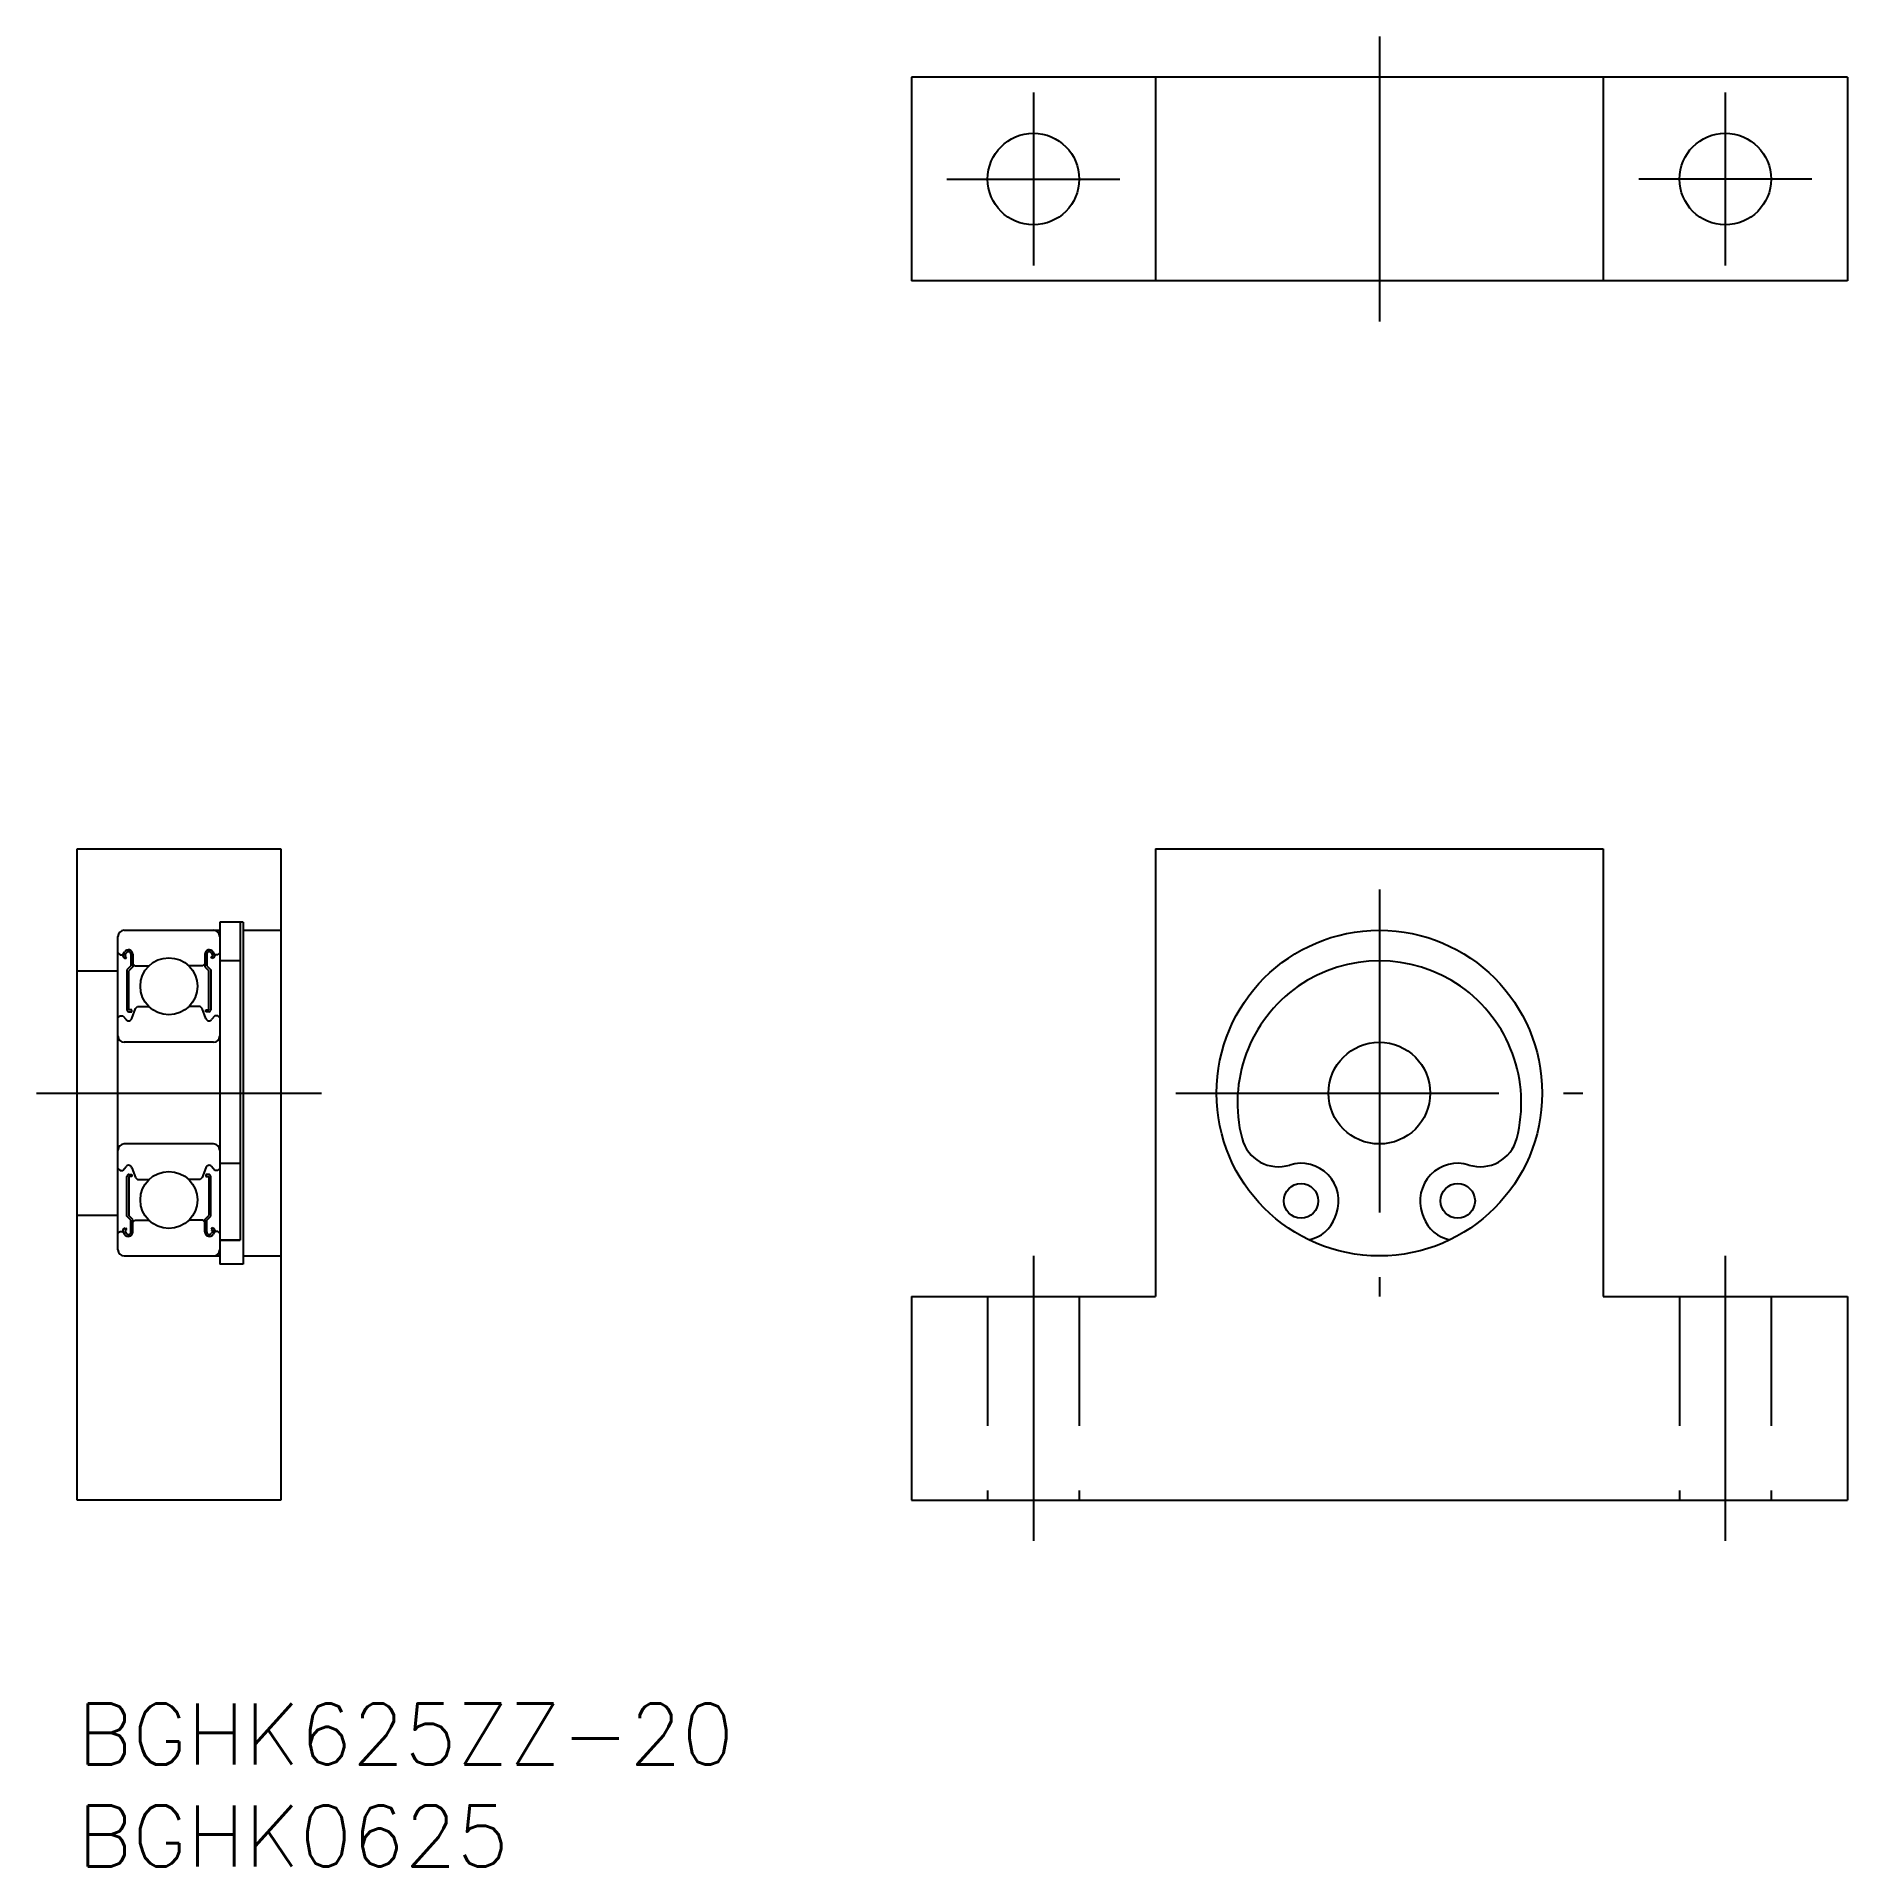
# Model space of a CAD drawing. Extents: x -2 to 87, y -8 to 81.9.
import ezdxf

# ---------------------------------------------------------------- set-up
doc = ezdxf.new("R2010")
doc.units = 0
doc.header["$LTSCALE"] = 0.5
doc.linetypes.add('CENTER', pattern=[50.8, 31.75, -6.35, 6.35, -6.35])
doc.linetypes.add('DASHED', pattern=[19.05, 12.7, -6.35])
for name, color, linetype in [('MSM_CENTER', 1, 'CENTER'), ('MSM_CONTINUOUS', 7, 'CONTINUOUS'), ('MSM_DASHED', 4, 'DASHED'), ('MSM_PART_NUMBER', 7, 'CONTINUOUS')]:
    doc.layers.add(name, color=color, linetype=linetype)
doc.styles.get("Standard").update_dxf_attribs({"font": 'txt.shx', "height": 3, "bigfont": 'bigfont.shx'})

# ---------------------------------------------------------------- blocks, each defined once
blk = doc.blocks.new('*U4')
at = {"layer": 'MSM_PART_NUMBER'}
blk.add_text('BGHK625ZZ-20', height=3, dxfattribs=at).set_placement((0, -3))
blk = doc.blocks.new('*U5')
at = {"layer": 'MSM_PART_NUMBER'}
blk.add_text('BGHK0625', height=3, dxfattribs=at).set_placement((0, -8))

msp = doc.modelspace()

# ---------------------------------------------------------------- linework, layer by layer
at = {"layer": 'MSM_CENTER'}
for p, q in [((63.987, 81.915), (63.987, 67.915)), ((46.987, 79.165), (46.987, 70.665)), ((80.987, 79.165), (80.987, 70.665)), ((42.737, 74.915), (51.237, 74.915)), ((85.237, 74.915), (76.737, 74.915)), ((63.987, 40), (63.987, 20)), ((-2, 30), (12, 30)), ((53.987, 30), (73.987, 30)), ((46.987, 22), (46.987, 8)), ((80.987, 22), (80.987, 8))]:
    msp.add_line(p, q, dxfattribs=at)
at = {"layer": 'MSM_CONTINUOUS'}
for p, q in [((86.987, 79.915), (40.987, 79.915)), ((40.987, 79.915), (40.987, 69.915)), ((52.987, 79.915), (52.987, 69.915)), ((74.987, 79.915), (74.987, 69.915)), ((86.987, 79.915), (86.987, 69.915)), ((86.987, 69.915), (40.987, 69.915)), ((0, 10), (0, 42)), ((0, 42), (10, 42)), ((10, 42), (10, 10)), ((52.987, 42), (74.987, 42)), ((52.987, 42), (52.987, 20)), ((74.987, 42), (74.987, 20)), ((2.3, 38), (7, 38)), ((7, 38.4), (7, 21.6)), ((8.15, 38.4, 1), (7, 38.4, 1)), ((8, 38.4), (8, 22.765)), ((8.15, 38.4), (8.15, 21.6)), ((8.15, 38, 1), (10, 38, 1)), ((2, 22.3), (2, 37.7)), ((2, 36.9), (2.1, 36.8)), ((2.244, 36.8), (2.324, 36.935)), ((2.329, 36.751), (2.409, 36.886)), ((6.671, 36.751), (6.591, 36.886)), ((6.756, 36.8), (6.676, 36.935)), ((7, 36.9), (6.9, 36.8)), ((0, 36), (2, 36)), ((2.1, 36.8), (2.244, 36.8)), ((2.28, 36.666), (2.365, 36.618)), ((2.414, 36.702), (2.329, 36.751)), ((2.365, 36.618), (2.414, 36.702)), ((2.636, 36.25), (2.44, 36.054)), ((2.44, 36.054), (2.44, 34.098)), ((2.733, 36.21), (2.538, 36.014)), ((2.538, 34.098), (2.538, 36.014)), ((2.636, 36.825), (2.636, 36.25)), ((2.733, 36.825), (2.733, 36.21)), ((2.733, 36.35), (2.833, 36.25)), ((2.833, 36.25), (3.52, 36.25)), ((6.167, 36.25), (5.48, 36.25)), ((6.267, 36.35), (6.167, 36.25)), ((6.267, 36.825), (6.267, 36.21)), ((6.267, 36.21), (6.462, 36.014)), ((6.364, 36.825), (6.364, 36.25)), ((6.364, 36.25), (6.56, 36.054)), ((6.462, 34.098), (6.462, 36.014)), ((6.56, 36.054), (6.56, 34.098)), ((6.586, 36.702), (6.671, 36.751)), ((6.635, 36.618), (6.586, 36.702)), ((6.72, 36.666), (6.635, 36.618)), ((6.9, 36.8), (6.756, 36.8)), ((8, 36.5, 1), (7, 36.5, 1)), ((2.863, 34.156), (2.963, 34.25)), ((2.963, 34.25), (3.52, 34.25)), ((6.037, 34.25), (5.48, 34.25)), ((6.137, 34.156), (6.037, 34.25)), ((2, 33.7), (2.1, 33.8)), ((2.1, 33.8), (2.244, 33.8)), ((2.244, 33.8), (2.402, 33.608)), ((2.684, 34.098), (2.538, 34.098)), ((2.538, 34), (2.684, 34)), ((2.684, 33.665), (2.863, 34.156)), ((2.684, 34), (2.684, 34.098)), ((6.316, 33.665), (6.137, 34.156)), ((6.316, 34), (6.316, 34.098)), ((6.316, 34.098), (6.462, 34.098)), ((6.462, 34), (6.316, 34)), ((6.756, 33.8), (6.598, 33.608)), ((6.9, 33.8), (6.756, 33.8)), ((7, 33.7), (6.9, 33.8)), ((6.7, 32.5), (2.3, 32.5)), ((6.7, 27.5), (2.3, 27.5)), ((2, 26.3), (2.1, 26.2)), ((2.1, 26.2), (2.244, 26.2)), ((2.244, 26.2), (2.402, 26.392)), ((2.684, 26.335), (2.863, 25.844)), ((6.316, 26.335), (6.137, 25.844)), ((6.756, 26.2), (6.598, 26.392)), ((6.9, 26.2), (6.756, 26.2)), ((7, 26.3), (6.9, 26.2)), ((7, 26.551), (8, 26.551)), ((2.44, 23.946), (2.44, 25.902)), ((2.538, 26), (2.684, 26)), ((2.538, 25.902), (2.538, 23.986)), ((2.684, 25.902), (2.538, 25.902)), ((2.684, 26), (2.684, 25.902)), ((2.863, 25.844), (2.963, 25.75)), ((2.963, 25.75), (3.52, 25.75)), ((6.037, 25.75), (5.48, 25.75)), ((6.137, 25.844), (6.037, 25.75)), ((6.462, 26), (6.316, 26)), ((6.316, 26), (6.316, 25.902)), ((6.316, 25.902), (6.462, 25.902)), ((6.462, 25.902), (6.462, 23.986)), ((6.56, 23.946), (6.56, 25.902)), ((10, 26), (10, 26)), ((0, 24), (2, 24)), ((2.28, 23.334), (2.365, 23.382)), ((2.365, 23.382), (2.414, 23.298)), ((2.636, 23.75), (2.44, 23.946)), ((2.733, 23.791), (2.538, 23.986)), ((2.636, 23.175), (2.636, 23.75)), ((2.733, 23.175), (2.733, 23.791)), ((2.733, 23.65), (2.833, 23.75)), ((2.833, 23.75), (3.52, 23.75)), ((6.167, 23.75), (5.48, 23.75)), ((6.267, 23.65), (6.167, 23.75)), ((6.267, 23.791), (6.462, 23.986)), ((6.267, 23.175), (6.267, 23.791)), ((6.364, 23.75), (6.56, 23.946)), ((6.364, 23.175), (6.364, 23.75)), ((6.635, 23.382), (6.586, 23.298)), ((6.72, 23.334), (6.635, 23.382)), ((61.814, 23.895), (61.88, 24.081)), ((66.094, 24.081), (66.161, 23.895)), ((2, 23.1), (2.1, 23.2)), ((2.1, 23.2), (2.244, 23.2)), ((2.244, 23.2), (2.324, 23.065)), ((2.414, 23.298), (2.329, 23.249)), ((2.329, 23.249), (2.409, 23.114)), ((6.586, 23.298), (6.671, 23.249)), ((6.671, 23.249), (6.591, 23.114)), ((6.756, 23.2), (6.676, 23.065)), ((6.9, 23.2), (6.756, 23.2)), ((7, 23.1), (6.9, 23.2)), ((8, 22.765, 1), (7, 22.765, 1)), ((7, 22.765), (8, 22.765)), ((2.3, 22), (7, 22)), ((8.15, 21.6, 1), (7, 21.6, 1)), ((8.15, 22, 1), (10, 22, 1)), ((40.987, 20), (52.987, 20)), ((40.987, 20), (40.987, 10)), ((74.987, 20), (86.987, 20)), ((86.987, 20), (86.987, 10)), ((10, 10), (0, 10)), ((40.987, 10), (86.987, 10))]:
    msp.add_line(p, q, dxfattribs=at)
for centre, radius in [((46.987, 74.915), 2.25), ((80.987, 74.915), 2.25), ((63.987, 30), 8), ((4.5, 35.25), 1.4), ((63.987, 30), 2.5), ((4.5, 24.75), 1.4), ((60.137, 24.701), 0.85), ((67.837, 24.701), 0.85)]:
    msp.add_circle(centre, radius, dxfattribs=at)
for centre, radius, start, end in [((2.3, 37.7), 0.3, 90, 180), ((6.7, 37.7), 0.3, 0, 90), ((2.514, 36.825), 0.219, 0.00184, 149.99172), ((2.514, 36.825), 0.121, 0.00702, 149.98261), ((6.486, 36.825), 0.219, 30.00828, 179.99816), ((6.486, 36.825), 0.121, 30.01739, 179.99298), ((2.329, 36.751), 0.0977, 149.99942, 240.01866), ((6.671, 36.751), 0.0977, 299.98134, 30.00058), ((63.987, 29.525), 6.975, 345.3736, 194.6264), ((2.527, 33.713), 0.164, 220.0009, 343.15491), ((2.538, 34.098), 0.0978, 180.00005, 270.00003), ((6.473, 33.713), 0.164, 196.84509, 319.9991), ((6.462, 34.098), 0.0978, 269.99997, 359.99995), ((2.3, 32.8), 0.3, 180, 270), ((6.7, 32.8), 0.3, 270, 0), ((2.3, 27.2), 0.3, 90, 180), ((6.7, 27.2), 0.3, 0, 90), ((59.028, 28.231), 1.85, 194.6264, 287.43997), ((68.946, 28.231), 1.85, 252.56003, 345.3736), ((2.527, 26.287), 0.164, 16.84509, 139.9991), ((6.473, 26.287), 0.164, 40.0009, 163.15491), ((60.137, 24.701), 1.85, 340.40598, 107.43997), ((67.837, 24.701), 1.85, 72.56003, 199.59402), ((2.538, 25.902), 0.0978, 89.99997, 179.99995), ((6.462, 25.902), 0.0978, 0.00005, 90.00003), ((60.212, 24.465), 1.7, 280.30739, 340.40598), ((67.762, 24.465), 1.7, 199.59402, 259.69261), ((2.329, 23.249), 0.0977, 119.98134, 210.00058), ((2.514, 23.175), 0.219, 210.00828, 359.99816), ((2.514, 23.175), 0.121, 210.01739, 359.99298), ((6.486, 23.175), 0.219, 180.00184, 329.99172), ((6.486, 23.175), 0.121, 180.00702, 329.98261), ((6.671, 23.249), 0.0977, 329.99942, 60.01866), ((2.3, 22.3), 0.3, 180, 270), ((6.7, 22.3), 0.3, 270, 0)]:
    msp.add_arc(centre, radius, start, end, dxfattribs=at)
at = {"layer": 'MSM_DASHED'}
for p, q in [((44.737, 20), (44.737, 10)), ((49.237, 20), (49.237, 10)), ((78.737, 20), (78.737, 10)), ((83.237, 20), (83.237, 10))]:
    msp.add_line(p, q, dxfattribs=at)

# ---------------------------------------------------------------- block references
at = {"layer": 'MSM_CONTINUOUS'}
for name in ['*U4', '*U5']:
    msp.add_blockref(name, (0, 0), dxfattribs=at)

doc.saveas('drawing.dxf')
